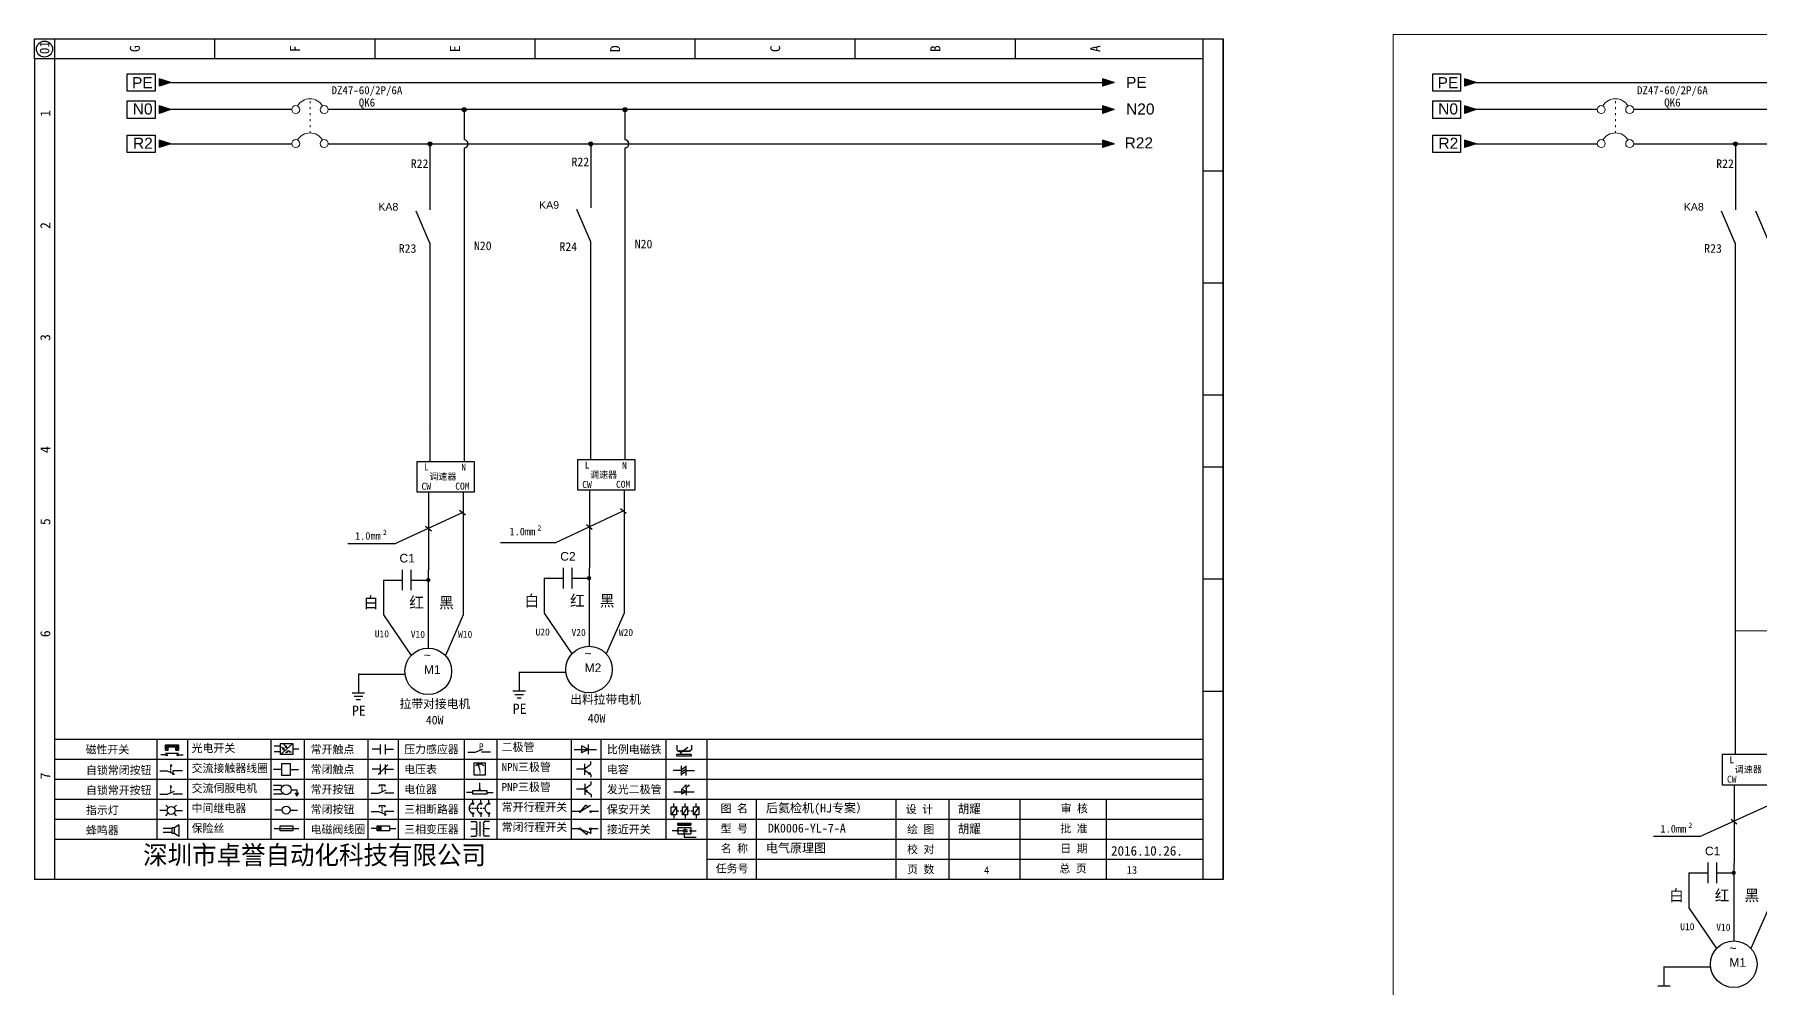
# Model space of a CAD drawing. Extents: x -5838 to -2107, y -921 to 708.
# Drawn here: x -3749.2 to -3318, y -287.8 to -49.5 of the extents above; entities that cross this region are included whole.
import ezdxf
from ezdxf.enums import TextEntityAlignment as Align

# ---------------------------------------------------------------- set-up
doc = ezdxf.new("R2010")
doc.units = 0
doc.header["$MEASUREMENT"] = 0
doc.linetypes.add('9', pattern=[7.5, 0.5, -1, 0.5, -1, 0.5, -1, 0.5, -1, 0.5, -1])
doc.layers.add('MISC', color=2, linetype='Continuous')
doc.layers.add('主图', color=7, linetype='Continuous')
doc.layers.add('元件', color=4, linetype='Continuous', lineweight=25)
doc.styles.add('样式 8', font='arial.ttf')
doc.styles.add('汉字', font='')
doc.styles.get('汉字').set_extended_font_data('新宋体')

# ---------------------------------------------------------------- blocks, each defined once
blk = doc.blocks.new('磁性开关')
at = {"linetype": 'ByBlock'}
h = blk.add_hatch(dxfattribs=at)
h.set_pattern_fill('ANSI31', color=256, scale=0.1, style=0)
h.set_pattern_definition([(45, (0, 0), (-0.224506403, 0.224506403), [])])
h.paths.add_polyline_path([(-1907.69, -775.29), (-1910.88, -775.29), (-1910.88, -776.69), (-1910.25, -776.69), (-1910.25, -775.79), (-1908.31, -775.79), (-1908.31, -776.69), (-1907.69, -776.69)])
for p, q in [((-1910.88, -776.69), (-1910.88, -775.29)), ((-1910.88, -775.29), (-1907.69, -775.29)), ((-1910.25, -776.69), (-1910.25, -775.79)), ((-1910.25, -775.79), (-1908.31, -775.79)), ((-1908.31, -776.69), (-1908.31, -775.79)), ((-1907.69, -775.29), (-1907.69, -776.69)), ((-1910.91, -777.81), (-1912.09, -777.81)), ((-1910.88, -776.69), (-1910.25, -776.69)), ((-1910.88, -777.39), (-1907.69, -777.39)), ((-1908.31, -776.69), (-1907.69, -776.69)), ((-1907.66, -777.81), (-1906.48, -777.81))]:
    blk.add_line(p, q, dxfattribs=at)
for centre in [(-1910.68, -777.81), (-1907.88, -777.81)]:
    blk.add_circle(centre, 0.225, dxfattribs=at)
blk = doc.blocks.new('*U96')
at = {"linetype": 'ByBlock'}
for p, q in [((-1909.23, -780.45), (-1909.23, -780.67)), ((-1909.23, -780.45), (-1908.92, -780.84)), ((-1911.92, -782.07), (-1910.06, -782.07)), ((-1910.06, -782.07), (-1908.18, -782.88)), ((-1909.23, -780.84), (-1909.23, -781.05)), ((-1909.23, -781.23), (-1909.23, -781.44)), ((-1909.23, -781.61), (-1909.23, -781.83)), ((-1909.23, -782), (-1909.23, -782.21)), ((-1909.23, -782.38), (-1909.23, -782.43)), ((-1908.52, -783.07), (-1908.52, -782.07)), ((-1906.25, -782.07), (-1908.52, -782.07))]:
    blk.add_line(p, q, dxfattribs=at)
blk = doc.blocks.new('*U97')
at = {"linetype": 'ByBlock'}
for p, q in [((-1911.92, -792.89), (-1910.06, -792.89)), ((-1910.06, -792.89), (-1908.18, -792.08)), ((-1908.88, -791.17), (-1909.23, -790.71)), ((-1909.23, -790.71), (-1909.23, -790.92)), ((-1909.23, -791.09), (-1909.23, -791.31)), ((-1909.23, -791.48), (-1909.23, -791.69)), ((-1909.23, -791.86), (-1909.23, -792.08)), ((-1909.23, -792.25), (-1909.23, -792.47)), ((-1906.25, -792.89), (-1908.52, -792.89))]:
    blk.add_line(p, q, dxfattribs=at)
blk = doc.blocks.new('蜂鸣器')
at = {"linetype": 'ByBlock'}
for p, q in [((-1908.8, -796.48), (-1911.01, -796.48)), ((-1908.8, -797.46), (-1911.01, -797.46)), ((-1908.25, -796.26), (-1908.8, -796.26)), ((-1908.8, -797.68), (-1908.8, -796.26)), ((-1908.25, -797.68), (-1908.8, -797.68)), ((-1907.17, -795.53), (-1908.25, -796.26)), ((-1908.25, -797.68), (-1908.25, -796.26)), ((-1907.17, -798.41), (-1908.25, -797.68)), ((-1907.17, -795.53), (-1907.17, -798.41))]:
    blk.add_line(p, q, dxfattribs=at)
blk = doc.blocks.new('指示灯')
at = {"linetype": 'ByBlock'}
for p, q in [((-1854.62, -775.59), (-1853.97, -776.23)), ((-1851.9, -775.59), (-1852.54, -776.23)), ((-1854.25, -776.92), (-1856.06, -776.92)), ((-1854.62, -778.25), (-1853.97, -777.61)), ((-1851.9, -778.25), (-1852.54, -777.61)), ((-1852.26, -776.92), (-1850.45, -776.92))]:
    blk.add_line(p, q, dxfattribs=at)
blk.add_circle((-1853.26, -776.92), 0.992, dxfattribs=at)
blk = doc.blocks.new('光电开关')
at = {"linetype": 'ByBlock'}
h = blk.add_hatch(dxfattribs=at)
h.set_pattern_fill('ANSI31', color=256, scale=0.01, style=0)
h.set_pattern_definition([(45, (0.172267, 0), (-0.0224506403, 0.0224506403), [])])
h.paths.add_polyline_path([(-1882.44, -776.34), (-1882.5, -775.91), (-1882.68, -776.07)])
h.paths.add_polyline_path([(-1882.44, -776.34), (-1882.68, -776.07), (-1882.86, -776.23)])
h.paths.add_polyline_path([(-1883.11, -776.45), (-1883.29, -776.61), (-1883.05, -776.88)])
h.paths.add_polyline_path([(-1883.29, -776.61), (-1883.47, -776.77), (-1883.05, -776.88)])
for p, q in [((-1884.01, -775.96), (-1885.56, -775.96)), ((-1880.91, -775.3), (-1884.01, -778.05)), ((-1883.75, -776.09), (-1883.05, -776.88)), ((-1883.14, -775.55), (-1882.44, -776.34)), ((-1882.5, -775.91), (-1882.86, -776.23)), ((-1882.44, -776.34), (-1882.86, -776.23)), ((-1882.44, -776.34), (-1882.5, -775.91)), ((-1884.01, -777.39), (-1885.56, -777.39)), ((-1883.11, -776.45), (-1883.47, -776.77)), ((-1883.05, -776.88), (-1883.47, -776.77)), ((-1883.05, -776.88), (-1883.11, -776.45)), ((-1882.78, -777.47), (-1882.23, -777.47)), ((-1882.23, -777.47), (-1882.23, -777.14)), ((-1882.23, -777.14), (-1881.78, -777.14)), ((-1881.78, -777.47), (-1881.78, -777.14)), ((-1881.23, -777.47), (-1881.78, -777.47)), ((-1879.37, -776.67), (-1880.91, -776.67))]:
    blk.add_line(p, q, dxfattribs=at)
blk.add_lwpolyline([(-1884.01, -775.3), (-1880.91, -775.3), (-1880.91, -778.05), (-1884.01, -778.05)], close=True, dxfattribs=at)
blk = doc.blocks.new('交流接触器线圈')
at = {"linetype": 'ByBlock'}
for p, q in [((-1880.82, -781.77), (-1882.87, -781.77)), ((-1878.72, -781.77), (-1876.67, -781.77))]:
    blk.add_line(p, q, dxfattribs=at)
blk.add_lwpolyline([(-1880.82, -780.28), (-1878.72, -780.28), (-1878.72, -783.26), (-1880.82, -783.26)], close=True, dxfattribs=at)
blk = doc.blocks.new('交流伺服电机')
at = {"linetype": 'ByBlock'}
for p, q in [((-1880.97, -785.75), (-1882.94, -785.75)), ((-1880.97, -786.85), (-1882.94, -786.85)), ((-1880.97, -787.94), (-1882.94, -787.94)), ((-1880.97, -785.75), (-1880.65, -786.03)), ((-1880.97, -787.94), (-1880.65, -787.67)), ((-1878.49, -786.85), (-1877.07, -786.85)), ((-1877.54, -787.72), (-1876.59, -787.72)), ((-1877.38, -788.01), (-1876.75, -788.01)), ((-1877.23, -788.29), (-1876.9, -788.29)), ((-1877.07, -786.85), (-1877.07, -787.72))]:
    blk.add_line(p, q, dxfattribs=at)
blk.add_circle((-1879.73, -786.85), 1.24, dxfattribs=at)
blk = doc.blocks.new('中间继电器')
at = {"linetype": 'ByBlock'}
for p, q in [((-1880.72, -791.92), (-1882.54, -791.92)), ((-1878.74, -791.92), (-1876.92, -791.92))]:
    blk.add_line(p, q, dxfattribs=at)
blk.add_circle((-1879.73, -791.92), 0.992, dxfattribs=at)
blk = doc.blocks.new('保险丝')
at = {"linetype": 'ByBlock'}
blk.add_line((-1882.72, -796.49), (-1876.55, -796.49), dxfattribs=at)
blk.add_lwpolyline([(-1881.2, -795.86), (-1878.06, -795.86), (-1878.06, -797.12), (-1881.2, -797.12)], close=True, dxfattribs=at)
blk = doc.blocks.new('常开按钮')
at = {"linetype": 'ByBlock'}
for p, q in [((-1911.92, -787.73), (-1910.06, -787.73)), ((-1910.06, -787.73), (-1908.18, -786.93)), ((-1909.9, -785.68), (-1908.56, -785.68)), ((-1909.9, -785.68), (-1909.9, -786.07)), ((-1909.23, -785.68), (-1909.23, -785.89)), ((-1909.23, -786.06), (-1909.23, -786.28)), ((-1909.23, -786.45), (-1909.23, -786.67)), ((-1909.23, -786.84), (-1909.23, -787.05)), ((-1909.23, -787.22), (-1909.23, -787.38)), ((-1908.56, -785.68), (-1908.56, -786.07)), ((-1906.25, -787.73), (-1908.52, -787.73))]:
    blk.add_line(p, q, dxfattribs=at)
blk = doc.blocks.new('常开触点')
at = {"linetype": 'ByBlock'}
for p, q in [((-1853.82, -782.99), (-1853.82, -780.56)), ((-1852.6, -782.99), (-1852.6, -780.56)), ((-1853.82, -781.77), (-1855.88, -781.77)), ((-1852.6, -781.77), (-1850.55, -781.77))]:
    blk.add_line(p, q, dxfattribs=at)
blk = doc.blocks.new('常闭触点')
at = {"linetype": 'ByBlock'}
for p, q in [((-1853.82, -786.77), (-1855.88, -786.77)), ((-1852.01, -785.66), (-1854.43, -788.1)), ((-1853.82, -787.99), (-1853.82, -785.56)), ((-1852.6, -787.99), (-1852.6, -785.56)), ((-1852.6, -786.77), (-1850.55, -786.77))]:
    blk.add_line(p, q, dxfattribs=at)
blk = doc.blocks.new('常闭按钮')
at = {"linetype": 'ByBlock'}
for p, q in [((-1856.13, -792.28), (-1854.28, -792.28)), ((-1854.28, -792.28), (-1852.4, -793.09)), ((-1854.11, -790.83), (-1852.77, -790.83)), ((-1854.11, -790.83), (-1854.11, -791.22)), ((-1853.44, -790.83), (-1853.44, -791.04)), ((-1853.44, -791.21), (-1853.44, -791.43)), ((-1853.44, -791.6), (-1853.44, -791.82)), ((-1853.44, -791.99), (-1853.44, -792.2)), ((-1853.44, -792.37), (-1853.44, -792.53)), ((-1852.77, -790.83), (-1852.77, -791.22)), ((-1850.47, -792.28), (-1852.73, -792.28)), ((-1852.73, -792.28), (-1852.73, -793.43))]:
    blk.add_line(p, q, dxfattribs=at)
blk = doc.blocks.new('电磁阀线圈')
at = {"linetype": 'ByBlock'}
for p, q in [((-1854.61, -796.54), (-1856.17, -796.54)), ((-1854.61, -795.92), (-1853.75, -797.16)), ((-1853.75, -795.92), (-1854.61, -797.16)), ((-1853.75, -795.92), (-1853.75, -797.16)), ((-1851.53, -796.54), (-1849.97, -796.54))]:
    blk.add_line(p, q, dxfattribs=at)
blk.add_lwpolyline([(-1854.61, -795.92), (-1851.53, -795.92), (-1851.53, -797.16), (-1854.61, -797.16)], close=True, dxfattribs=at)
blk = doc.blocks.new('电压表')
at = {"linetype": 'ByBlock'}
for p, q in [((-1814.84, -780.75), (-1814.91, -781.13)), ((-1814.6, -781.05), (-1814.91, -781.13)), ((-1814.84, -780.75), (-1814.46, -782.26)), ((-1814.84, -780.75), (-1814.6, -781.05))]:
    blk.add_line(p, q, dxfattribs=at)
blk.add_lwpolyline([(-1815.84, -780.34), (-1813.07, -780.34), (-1813.07, -783.49), (-1815.84, -783.49)], close=True, dxfattribs=at)
blk.add_arc((-1814.46, -782.26), 1.56, 46.8313, 133.1687, dxfattribs=at)
at = {"linetype": 'ByBlock', "insert": (-1814.7, -782.39), "char_height": 0.75, "width": 0.6768, "attachment_point": 1}
blk.add_mtext('V', dxfattribs=at)
blk = doc.blocks.new('电位器')
at = {"linetype": 'ByBlock'}
for p, q in [((-1816.21, -787.75), (-1817.79, -787.75)), ((-1814.45, -787.3), (-1814.62, -786.96)), ((-1814.62, -786.96), (-1814.27, -786.96)), ((-1814.45, -787.3), (-1814.45, -785.39)), ((-1814.45, -787.3), (-1814.27, -786.96)), ((-1812.68, -787.75), (-1811.1, -787.75))]:
    blk.add_line(p, q, dxfattribs=at)
blk.add_lwpolyline([(-1816.21, -787.3), (-1812.68, -787.3), (-1812.68, -788.2), (-1816.21, -788.2)], close=True, dxfattribs=at)
blk = doc.blocks.new('三相断路器')
at = {"linetype": 'ByBlock'}
for p, q in [((-1817.14, -791.74), (-1816.72, -791.74)), ((-1816.45, -791.74), (-1816.03, -791.74)), ((-1816.17, -790.33), (-1816.17, -789.7)), ((-1816.17, -793.19), (-1816.17, -793.83)), ((-1815.76, -791.74), (-1815.34, -791.74)), ((-1815.07, -791.74), (-1814.65, -791.74)), ((-1814.38, -791.74), (-1813.96, -791.74)), ((-1814.17, -790.33), (-1814.17, -789.7)), ((-1814.17, -793.19), (-1814.17, -793.83)), ((-1813.69, -791.74), (-1813.27, -791.74)), ((-1812.18, -790.33), (-1812.18, -789.7)), ((-1812.18, -793.19), (-1812.18, -793.83))]:
    blk.add_line(p, q, dxfattribs=at)
for centre in [(-1816.17, -790.55), (-1816.17, -792.98), (-1814.17, -790.55), (-1814.17, -792.98), (-1812.18, -790.55), (-1812.18, -792.98)]:
    blk.add_circle(centre, 0.219, dxfattribs=at)
for centre in [(-1815.81, -791.74), (-1813.82, -791.74), (-1811.83, -791.74)]:
    blk.add_arc(centre, 1.32, 115.5791, 244.4209, dxfattribs=at)
blk = doc.blocks.new('三相变压器')
at = {"linetype": 'ByBlock'}
for p, q in [((-1816.69, -795.03), (-1815.37, -795.03)), ((-1816.69, -796.87), (-1815.37, -796.87)), ((-1815.37, -795.03), (-1815.37, -795.24)), ((-1814.34, -798.7), (-1814.34, -795.04)), ((-1812, -795.03), (-1813.32, -795.03)), ((-1813.32, -795.03), (-1813.32, -795.24)), ((-1812, -796.87), (-1813.32, -796.87)), ((-1816.69, -798.71), (-1815.37, -798.71)), ((-1815.37, -798.71), (-1815.37, -798.5)), ((-1813.32, -798.71), (-1813.32, -798.5)), ((-1812, -798.71), (-1813.32, -798.71))]:
    blk.add_line(p, q, dxfattribs=at)
for centre, start, end in [((-1815.37, -795.51), 270, 90), ((-1815.37, -796.06), 270, 90), ((-1815.37, -796.6), 270, 90), ((-1815.37, -797.14), 270, 90), ((-1815.37, -797.68), 270, 90), ((-1813.32, -795.51), 90, 270), ((-1813.32, -796.06), 90, 270), ((-1813.32, -796.6), 90, 270), ((-1813.32, -797.14), 90, 270), ((-1813.32, -797.68), 90, 270), ((-1815.37, -798.23), 270, 90), ((-1813.32, -798.23), 90, 270)]:
    blk.add_arc(centre, 0.271, start, end, dxfattribs=at)
blk = doc.blocks.new('压力感应器')
at = {"linetype": 'ByBlock'}
for p, q in [((-1817.44, -777.73), (-1815.59, -777.73)), ((-1815.59, -777.73), (-1813.71, -776.93)), ((-1811.78, -777.73), (-1814.05, -777.73))]:
    blk.add_line(p, q, dxfattribs=at)
at = {"linetype": 'ByBlock', "insert": (-1814.65, -775.48), "char_height": 1.68, "width": 1.2242, "attachment_point": 1}
blk.add_mtext('{\\fNSimSun|b0|i0|c134|p49;P}', dxfattribs=at)
blk = doc.blocks.new('二极管')
at = {"linetype": 'ByBlock'}
for p, q in [((-1783.97, -776.77), (-1785.69, -775.9)), ((-1785.69, -775.9), (-1785.69, -777.65)), ((-1783.97, -777.99), (-1783.97, -775.56)), ((-1787.52, -776.77), (-1781.92, -776.77)), ((-1783.97, -776.77), (-1785.69, -777.65))]:
    blk.add_line(p, q, dxfattribs=at)
blk = doc.blocks.new('NPN三极管')
at = {"linetype": 'ByBlock'}
for p, q in [((-1784.15, -780.66), (-1784.15, -779.98)), ((-1785.73, -781.97), (-1787.81, -781.97)), ((-1785.73, -780.61), (-1785.73, -783.32)), ((-1785.73, -781.82), (-1784.15, -780.66)), ((-1785.73, -782.11), (-1784.15, -783.27)), ((-1784.41, -782.73), (-1784.74, -783.18)), ((-1784.15, -783.27), (-1784.74, -783.18)), ((-1784.15, -783.27), (-1784.41, -782.73)), ((-1784.15, -783.27), (-1784.15, -783.96))]:
    blk.add_line(p, q, dxfattribs=at)
blk = doc.blocks.new('PNP三极管')
at = {"linetype": 'ByBlock'}
for p, q in [((-1783.32, -785.43), (-1783.32, -784.75)), ((-1784.9, -786.74), (-1786.98, -786.74)), ((-1784.9, -785.38), (-1784.9, -788.09)), ((-1784.9, -786.59), (-1783.32, -785.43)), ((-1784.9, -786.88), (-1783.32, -788.04)), ((-1784.9, -786.88), (-1784.31, -786.97)), ((-1784.9, -786.88), (-1784.64, -787.42)), ((-1784.31, -786.97), (-1784.64, -787.42)), ((-1783.32, -788.04), (-1783.32, -788.73))]:
    blk.add_line(p, q, dxfattribs=at)
blk = doc.blocks.new('常开行程开关')
at = {"linetype": 'ByBlock'}
for p, q in [((-1786.29, -792.3), (-1788.01, -792.3)), ((-1785.89, -792.17), (-1784.52, -790.62)), ((-1785.89, -792.17), (-1783.43, -790.72)), ((-1784.52, -790.62), (-1784.19, -791.17)), ((-1781.48, -792.3), (-1783.21, -792.3))]:
    blk.add_line(p, q, dxfattribs=at)
for centre in [(-1786.07, -792.3), (-1783.42, -792.3)]:
    blk.add_circle(centre, 0.219, dxfattribs=at)
blk = doc.blocks.new('常闭行程开关')
at = {"linetype": 'ByBlock'}
for p, q in [((-1786.34, -796.62), (-1788.07, -796.62)), ((-1785.93, -796.72), (-1783.25, -797.7)), ((-1785.93, -796.72), (-1784.3, -798)), ((-1784.3, -798), (-1784.08, -797.4)), ((-1783.48, -796.84), (-1783.48, -797.85)), ((-1781.54, -796.62), (-1783.26, -796.62))]:
    blk.add_line(p, q, dxfattribs=at)
for centre in [(-1786.12, -796.62), (-1783.48, -796.62)]:
    blk.add_circle(centre, 0.219, dxfattribs=at)
blk = doc.blocks.new('电容')
at = {"linetype": 'ByBlock'}
for p, q in [((-1756.08, -782.99), (-1756.08, -780.56)), ((-1754.86, -782.99), (-1754.86, -780.56)), ((-1756.08, -781.77), (-1758.13, -781.77)), ((-1754.86, -780.79), (-1756.08, -781.55)), ((-1754.86, -781.44), (-1756.08, -782.2)), ((-1754.86, -781.99), (-1756.08, -782.75)), ((-1754.86, -781.77), (-1752.81, -781.77))]:
    blk.add_line(p, q, dxfattribs=at)
blk = doc.blocks.new('发光二极管')
at = {"linetype": 'ByBlock'}
for p, q in [((-1758.01, -786.77), (-1752.89, -786.77)), ((-1754.84, -786.77), (-1756.04, -786.16)), ((-1756.04, -786.16), (-1756.04, -787.39)), ((-1754.84, -786.77), (-1756.04, -787.39)), ((-1755.78, -785.92), (-1754.89, -785.14)), ((-1754.89, -785.14), (-1755.2, -785.22)), ((-1755.2, -785.22), (-1755.01, -785.43)), ((-1755.08, -785.92), (-1754.18, -785.14)), ((-1754.89, -785.14), (-1755.01, -785.43)), ((-1754.84, -787.63), (-1754.84, -785.92)), ((-1754.18, -785.14), (-1754.49, -785.22)), ((-1754.49, -785.22), (-1754.31, -785.43)), ((-1754.18, -785.14), (-1754.31, -785.43))]:
    blk.add_line(p, q, dxfattribs=at)
blk = doc.blocks.new('比例电磁阀')
at = {"linetype": 'ByBlock'}
for p, q in [((-1757.26, -775.38), (-1757.26, -776.71)), ((-1754.5, -775.98), (-1756.35, -777.44)), ((-1753.58, -775.38), (-1753.58, -776.71)), ((-1757.26, -776.71), (-1757.05, -776.71)), ((-1753.6, -777.73), (-1757.25, -777.73)), ((-1757.25, -778.13), (-1757.25, -777.73)), ((-1753.6, -778.13), (-1757.25, -778.13)), ((-1756.35, -777.44), (-1756.25, -777.25)), ((-1756.35, -777.44), (-1756.15, -777.38)), ((-1756.15, -777.38), (-1756.25, -777.25)), ((-1753.58, -776.71), (-1753.8, -776.71)), ((-1753.6, -777.73), (-1753.6, -778.13))]:
    blk.add_line(p, q, dxfattribs=at)
for centre in [(-1756.78, -776.71), (-1756.24, -776.71), (-1755.7, -776.71), (-1755.15, -776.71), (-1754.61, -776.71), (-1754.07, -776.71)]:
    blk.add_arc(centre, 0.271, 180, 0, dxfattribs=at)
blk = doc.blocks.new('保安开关')
at = {"linetype": 'ByBlock'}
for p, q in [((-1757.33, -790.79), (-1758.6, -792.81)), ((-1757.96, -790.79), (-1757.96, -789.97)), ((-1757.96, -792.81), (-1757.96, -793.62)), ((-1757.33, -791.8), (-1756.72, -791.8)), ((-1756.35, -791.8), (-1755.89, -791.8)), ((-1754.54, -790.79), (-1755.81, -792.81)), ((-1755.17, -790.79), (-1755.17, -789.97)), ((-1755.17, -792.81), (-1755.17, -793.62)), ((-1754.52, -791.8), (-1754.06, -791.8)), ((-1753.69, -791.8), (-1753.08, -791.8)), ((-1751.75, -790.79), (-1753.02, -792.81)), ((-1752.39, -790.79), (-1752.39, -789.97)), ((-1752.39, -792.81), (-1752.39, -793.62))]:
    blk.add_line(p, q, dxfattribs=at)
for points in [[(-1758.6, -790.79), (-1757.33, -790.79), (-1757.33, -792.81), (-1758.6, -792.81)], [(-1755.81, -790.79), (-1754.54, -790.79), (-1754.54, -792.81), (-1755.81, -792.81)], [(-1753.02, -790.79), (-1751.75, -790.79), (-1751.75, -792.81), (-1753.02, -792.81)]]:
    blk.add_lwpolyline(points, close=True, dxfattribs=at)
blk = doc.blocks.new('接近开关')
at = {"linetype": 'ByBlock'}
h = blk.add_hatch(dxfattribs=at)
h.set_pattern_fill('ANSI31', color=256, scale=0.01, style=0)
h.set_pattern_definition([(45, (-89.131516, -30.795668), (-0.0224506403, 0.0224506403), [])])
h.paths.add_polyline_path([(-1513.76, -1123.35), (-1513.76, -1122.85), (-1516.96, -1122.85), (-1516.96, -1123.35)])
for p, q in [((-1517.18, -1124.71), (-1518.36, -1124.71)), ((-1516.96, -1123.35), (-1516.96, -1122.85)), ((-1516.96, -1122.85), (-1513.76, -1122.85)), ((-1516.96, -1123.35), (-1513.76, -1123.35)), ((-1516.96, -1123.95), (-1513.76, -1123.95)), ((-1516.96, -1123.95), (-1516.96, -1125.47)), ((-1516.96, -1125.47), (-1513.76, -1125.47)), ((-1515.91, -1124.71), (-1516.45, -1124.71)), ((-1515.11, -1124.31), (-1515.91, -1124.71)), ((-1515.11, -1125.11), (-1515.91, -1124.71)), ((-1515.33, -1124.53), (-1515.17, -1124.53)), ((-1515.33, -1124.88), (-1515.17, -1124.88)), ((-1515.25, -1124.45), (-1515.25, -1124.61)), ((-1515.11, -1124.31), (-1515.11, -1125.11)), ((-1515.11, -1124.48), (-1514.58, -1124.48)), ((-1515.11, -1124.94), (-1514.58, -1124.94)), ((-1513.76, -1122.85), (-1513.76, -1123.35)), ((-1513.76, -1123.95), (-1513.76, -1125.47)), ((-1513.54, -1124.71), (-1512.36, -1124.71)), ((-1515.36, -1125.69), (-1515.36, -1126.36)), ((-1515.36, -1126.36), (-1512.36, -1126.36))]:
    blk.add_line(p, q, dxfattribs=at)
for centre in [(-1516.96, -1124.71), (-1515.36, -1125.47), (-1513.76, -1124.71)]:
    blk.add_circle(centre, 0.225, dxfattribs=at)

msp = doc.modelspace()

# ---------------------------------------------------------------- hatches: boundary and pattern name
for points in [[(-3715.18, -68.28), (-3718.1, -67.34), (-3718.1, -69.21)], [(-3479.47, -68.28), (-3482.39, -67.34), (-3482.39, -69.21)], [(-3388.99, -68.28), (-3391.91, -67.34), (-3391.91, -69.21)], [(-3715.18, -76.85), (-3718.1, -75.91), (-3718.1, -77.78)], [(-3479.47, -76.84), (-3482.39, -75.91), (-3482.39, -77.78)], [(-3388.99, -76.85), (-3391.91, -75.91), (-3391.91, -77.78)]]:
    msp.add_hatch(color=256).paths.add_polyline_path(points)
at = {"lineweight": -2}
h = msp.add_hatch(color=0, dxfattribs=at)
edge = h.paths.add_edge_path()
edge.add_arc((-3641.87, -68.28), 0.5, 0, 360)
h = msp.add_hatch(color=0, dxfattribs=at)
edge = h.paths.add_edge_path()
edge.add_arc((-3601.7, -68.28), 0.5, 0, 360)
h = msp.add_hatch(color=0, dxfattribs=at)
edge = h.paths.add_edge_path()
edge.add_arc((-3650.4, -76.84), 0.5, 0, 360)
h = msp.add_hatch(color=0, dxfattribs=at)
edge = h.paths.add_edge_path()
edge.add_arc((-3610.24, -76.84), 0.5, 0, 360)
h = msp.add_hatch(color=0, dxfattribs=at)
edge = h.paths.add_edge_path()
edge.add_arc((-3324.21, -76.84), 0.5, 0, 360)
at = {"layer": 'MISC'}
for points in [[(-3715.18, -61.52), (-3718.1, -60.58), (-3718.1, -62.45)], [(-3479.47, -61.51), (-3482.39, -60.58), (-3482.39, -62.45)], [(-3388.99, -61.52), (-3391.91, -60.58), (-3391.91, -62.45)]]:
    msp.add_hatch(color=256, dxfattribs=at).paths.add_polyline_path(points)

# ---------------------------------------------------------------- linework, layer by layer
at = {"color": 3, "linetype": 'ByBlock'}
for p, q in [((-3749.22, -50.62), (-3452.22, -50.62)), ((-3749.22, -55.62), (-3749.22, -50.62)), ((-3744.22, -50.62), (-3744.22, -260.62)), ((-3452.22, -50.62), (-3452.22, -260.62)), ((-3452.22, -260.62), (-3452.22, -50.62)), ((-3749.22, -55.62), (-3749.22, -240.62)), ((-3749.22, -240.62), (-3749.22, -260.62)), ((-3452.22, -260.62), (-3749.22, -260.62))]:
    msp.add_line(p, q, dxfattribs=at)
for p, q in [((-3715.18, -68.28), (-3718.1, -67.34)), ((-3718.1, -67.34), (-3718.1, -69.21)), ((-3715.18, -68.28), (-3718.1, -69.21)), ((-3479.47, -68.28), (-3482.39, -67.34)), ((-3482.39, -67.34), (-3482.39, -69.21)), ((-3479.47, -68.28), (-3482.39, -69.21)), ((-3388.99, -68.28), (-3391.91, -67.34)), ((-3391.91, -67.34), (-3391.91, -69.21)), ((-3388.99, -68.28), (-3391.91, -69.21)), ((-3715.18, -76.85), (-3718.1, -75.91)), ((-3718.1, -75.91), (-3718.1, -77.78)), ((-3715.18, -76.85), (-3718.1, -77.78)), ((-3715.18, -76.84), (-3684.94, -76.84)), ((-3675.84, -76.84), (-3479.47, -76.84)), ((-3479.47, -76.84), (-3482.39, -75.91)), ((-3482.39, -75.91), (-3482.39, -77.78)), ((-3479.47, -76.84), (-3482.39, -77.78)), ((-3388.99, -76.85), (-3391.91, -75.91)), ((-3391.91, -75.91), (-3391.91, -77.78)), ((-3388.99, -76.85), (-3391.91, -77.78)), ((-3388.99, -76.84), (-3358.75, -76.84)), ((-3349.65, -76.84), (-3153.28, -76.84))]:
    msp.add_line(p, q)
at = {"color": 0}
for p, q in [((-3684.94, -68.28), (-3715.18, -68.28)), ((-3479.47, -68.28), (-3675.84, -68.28)), ((-3358.75, -68.28), (-3388.99, -68.28)), ((-3153.28, -68.28), (-3349.65, -68.28))]:
    msp.add_line(p, q, dxfattribs=at)
at = {"linetype": '9', "lineweight": 0}
for p, q in [((-3680.35, -74.18), (-3680.35, -65.66)), ((-3354.16, -74.18), (-3354.16, -65.66))]:
    msp.add_line(p, q, dxfattribs=at)
at = {"linetype": 'ByBlock', "lineweight": -2}
for p, q in [((-3641.87, -68.28), (-3641.87, -75.84)), ((-3601.7, -68.28), (-3601.7, -75.84)), ((-3641.87, -77.84), (-3641.87, -156.24)), ((-3601.7, -77.84), (-3601.7, -155.79)), ((-3642.08, -163.76), (-3642.08, -194.51)), ((-3601.91, -163.31), (-3601.91, -194.06))]:
    msp.add_line(p, q, dxfattribs=at)
at = {"color": 0, "lineweight": -2}
for p, q in [((-3650.41, -77.34), (-3650.41, -93.3)), ((-3610.24, -77.34), (-3610.25, -92.85)), ((-3324.22, -77.34), (-3324.22, -93.3)), ((-3650.47, -101.6), (-3650.47, -156.03)), ((-3610.31, -101.15), (-3610.31, -155.58)), ((-3324.28, -101.6), (-3324.28, -229.2)), ((-3650.76, -163.76), (-3650.84, -202.79)), ((-3610.59, -163.31), (-3610.67, -202.34)), ((-3668.29, -209.18), (-3668.29, -214.06)), ((-3668.27, -209.29), (-3656.57, -209.29)), ((-3628.12, -208.72), (-3628.12, -213.61)), ((-3628.11, -208.84), (-3616.4, -208.84)), ((-3718.64, -225.62), (-3718.64, -250.62)), ((-3710.97, -225.62), (-3710.97, -250.62)), ((-3690.18, -225.62), (-3690.18, -250.62)), ((-3681.82, -225.62), (-3681.82, -250.62)), ((-3665.97, -225.62), (-3665.97, -250.62)), ((-3658.32, -225.62), (-3658.32, -250.62)), ((-3641.83, -225.62), (-3641.83, -250.62)), ((-3633.73, -225.62), (-3633.73, -250.62)), ((-3615.11, -225.62), (-3615.11, -250.62)), ((-3607.75, -225.62), (-3607.75, -250.62)), ((-3591.44, -225.62), (-3591.44, -250.62)), ((-3581.2, -225.62), (-3581.2, -260.54)), ((-3324.57, -236.93), (-3324.65, -275.96)), ((-3568.88, -240.62), (-3568.88, -260.54)), ((-3534.01, -240.62), (-3534.01, -260.62)), ((-3520.74, -240.62), (-3520.74, -260.62)), ((-3503.05, -240.62), (-3503.05, -260.62)), ((-3481.44, -240.62), (-3481.44, -260.62)), ((-3342.1, -282.35), (-3342.1, -287.23)), ((-3342.08, -282.46), (-3330.38, -282.46))]:
    msp.add_line(p, q, dxfattribs=at)
at = {"lineweight": 0}
for p, q in [((-3650.8, -148.56), (-3650.78, -148.56)), ((-3324.35, -198.48), (-3230.18, -198.48)), ((-3324.61, -221.73), (-3324.59, -221.73))]:
    msp.add_line(p, q, dxfattribs=at)
at = {"linetype": 'ByBlock'}
for p, q in [((-3457.22, -225.62), (-3744.22, -225.62)), ((-3457.22, -230.62), (-3744.22, -230.62)), ((-3457.22, -235.62), (-3744.22, -235.62)), ((-3457.22, -240.62), (-3744.22, -240.62)), ((-3457.22, -245.62), (-3744.22, -245.62)), ((-3457.22, -250.62), (-3744.22, -250.62)), ((-3457.22, -255.62), (-3581.2, -255.62))]:
    msp.add_line(p, q, dxfattribs=at)
at = {"color": 3, "linetype": 'ByBlock'}
for points in [[(-3704.22, -50.62), (-3704.22, -55.62)], [(-3664.22, -50.62), (-3664.22, -55.62)], [(-3624.22, -50.62), (-3624.22, -55.62)], [(-3584.22, -50.62), (-3584.22, -55.62)], [(-3544.22, -50.62), (-3544.22, -55.62)], [(-3504.22, -50.62), (-3504.22, -55.62)], [(-3457.22, -260.62), (-3457.22, -50.62)], [(-3457.22, -55.62), (-3749.22, -55.62)], [(-3452.22, -83.62), (-3457.22, -83.62)], [(-3452.22, -111.62), (-3457.22, -111.62)], [(-3452.22, -139.62), (-3457.22, -139.62)], [(-3452.22, -157.62), (-3457.22, -157.62)], [(-3452.22, -185.62), (-3457.22, -185.62)], [(-3452.22, -213.62), (-3457.22, -213.62)]]:
    msp.add_lwpolyline(points, dxfattribs=at)
at = {"color": 3, "lineweight": 0}
msp.add_lwpolyline([(-3066.9, -341.02), (-3409.72, -341.02), (-3409.72, -49.52), (-3066.9, -49.52)], close=True, dxfattribs=at)
at = {"color": 1, "lineweight": -3}
for points in [[(-3726.04, -59.33), (-3719.1, -59.33), (-3719.1, -63.69), (-3726.04, -63.69)], [(-3399.85, -59.33), (-3392.91, -59.33), (-3392.91, -63.69), (-3399.85, -63.69)], [(-3726.04, -66.1), (-3719.1, -66.1), (-3719.1, -70.46), (-3726.04, -70.46)], [(-3399.85, -66.1), (-3392.91, -66.1), (-3392.91, -70.46), (-3399.85, -70.46)], [(-3726.04, -74.67), (-3719.1, -74.67), (-3719.1, -79.02), (-3726.04, -79.02)], [(-3399.85, -74.67), (-3392.91, -74.67), (-3392.91, -79.02), (-3399.85, -79.02)]]:
    msp.add_lwpolyline(points, close=True, dxfattribs=at)
at = {"color": 0, "lineweight": -2}
for points in [[(-3653.72, -156.24), (-3653.72, -163.76), (-3639.31, -163.76), (-3639.31, -156.24)], [(-3613.55, -155.79), (-3613.55, -163.31), (-3599.14, -163.31), (-3599.14, -155.79)], [(-3327.53, -229.41), (-3327.53, -236.93), (-3313.12, -236.93), (-3313.12, -229.41)]]:
    msp.add_lwpolyline(points, close=True, dxfattribs=at)
at = {"const_width": 0.526}
for points in [[(-3650.58, -185.79, -1), (-3651.1, -185.79, -1)], [(-3610.41, -185.34, -1), (-3610.94, -185.34, -1)], [(-3324.39, -258.96, -1), (-3324.91, -258.96, -1)]]:
    msp.add_lwpolyline(points, format="xyb", close=True, dxfattribs=at)
at = {"color": 3, "linetype": 'ByBlock'}
msp.add_circle((-3746.73, -53.15), 2, dxfattribs=at)
at = {"lineweight": 0}
for centre in [(-3683.94, -68.28), (-3676.84, -68.28), (-3357.75, -68.28), (-3350.65, -68.28), (-3683.94, -76.78), (-3676.84, -76.78), (-3357.75, -76.78), (-3350.65, -76.78)]:
    msp.add_circle(centre, 1, dxfattribs=at)
at = {"color": 0, "lineweight": -2}
for centre in [(-3641.87, -68.28), (-3601.7, -68.28), (-3650.4, -76.84), (-3610.24, -76.84), (-3324.21, -76.84)]:
    msp.add_circle(centre, 0.5, dxfattribs=at)
for centre in [(-3610.67, -208.16), (-3650.84, -208.61), (-3324.65, -281.78)]:
    msp.add_circle(centre, 5.82)
at = {"lineweight": 0}
for centre in [(-3680.39, -69.27), (-3354.2, -69.27), (-3680.39, -77.78), (-3354.2, -77.78)]:
    msp.add_arc(centre, 3.69, 31.182, 148.818, dxfattribs=at)
at = {"color": 0, "lineweight": -2}
for centre in [(-3641.87, -76.84), (-3601.7, -76.84)]:
    msp.add_arc(centre, 1, 270, 90, dxfattribs=at)
at = {"layer": 'MISC'}
for p, q in [((-3715.18, -61.52), (-3718.1, -60.58)), ((-3718.1, -60.58), (-3718.1, -62.45)), ((-3715.18, -61.52), (-3718.1, -62.45)), ((-3715.18, -61.51), (-3479.47, -61.51)), ((-3479.47, -61.51), (-3482.39, -60.58)), ((-3482.39, -60.58), (-3482.39, -62.45)), ((-3479.47, -61.51), (-3482.39, -62.45)), ((-3388.99, -61.52), (-3391.91, -60.58)), ((-3391.91, -60.58), (-3391.91, -62.45)), ((-3388.99, -61.52), (-3391.91, -62.45)), ((-3388.99, -61.51), (-3153.28, -61.51))]:
    msp.add_line(p, q, dxfattribs=at)
at = {"layer": '主图'}
for p, q in [((-3650.47, -101.63), (-3653.88, -93.66)), ((-3610.3, -101.18), (-3613.71, -93.21)), ((-3324.28, -101.63), (-3327.69, -93.66)), ((-3315.68, -101.63), (-3319.09, -93.66)), ((-3657.24, -188.37), (-3657.24, -183.23)), ((-3655.07, -188.37), (-3655.07, -183.23)), ((-3621.85, -185.35), (-3617.07, -185.35)), ((-3621.85, -185.35), (-3621.85, -194.06)), ((-3617.07, -187.92), (-3617.07, -182.78)), ((-3614.9, -187.92), (-3614.9, -182.78)), ((-3614.9, -185.35), (-3610.67, -185.35)), ((-3662.02, -185.8), (-3657.24, -185.8)), ((-3662.02, -185.8), (-3662.02, -194.51)), ((-3655.07, -185.8), (-3650.84, -185.8)), ((-3621.85, -194.06), (-3614.98, -204.23)), ((-3601.91, -194.06), (-3606.37, -204.23)), ((-3662.02, -194.51), (-3655.14, -204.68)), ((-3642.08, -194.51), (-3646.54, -204.68)), ((-3331.05, -261.54), (-3331.05, -256.41)), ((-3328.88, -261.54), (-3328.88, -256.41)), ((-3335.83, -258.98), (-3331.05, -258.98)), ((-3335.83, -258.98), (-3335.83, -267.68)), ((-3328.88, -258.98), (-3324.65, -258.98)), ((-3335.83, -267.68), (-3328.95, -277.85)), ((-3315.89, -267.68), (-3320.35, -277.85))]:
    msp.add_line(p, q, dxfattribs=at)
at = {"layer": '主图', "linetype": 'ByBlock'}
for p, q in [((-3602.84, -167.91), (-3601.36, -169.1)), ((-3659.27, -176.74), (-3642.27, -168.96)), ((-3651.51, -172.36), (-3650.03, -173.55)), ((-3643, -168.36), (-3641.53, -169.55)), ((-3619.11, -176.5), (-3602.1, -168.51)), ((-3611.34, -171.91), (-3609.86, -173.1)), ((-3659.27, -176.74), (-3670.92, -176.74)), ((-3619.11, -176.5), (-3632.79, -176.5)), ((-3333.08, -249.91), (-3316.08, -242.13)), ((-3325.32, -245.53), (-3323.84, -246.72)), ((-3333.08, -249.91), (-3344.73, -249.91))]:
    msp.add_line(p, q, dxfattribs=at)
at = {"layer": '元件', "color": 7}
for p, q in [((-3666.74, -214.06), (-3669.84, -214.06)), ((-3667.2, -214.92), (-3669.37, -214.92)), ((-3626.57, -213.61), (-3629.67, -213.61)), ((-3627.04, -214.46), (-3629.21, -214.46)), ((-3627.6, -215.32), (-3628.65, -215.32)), ((-3667.76, -215.77), (-3668.82, -215.77)), ((-3340.55, -287.23), (-3343.65, -287.23))]:
    msp.add_line(p, q, dxfattribs=at)

# ---------------------------------------------------------------- block references
at = {"linetype": 'ByBlock'}
for name, p in [('磁性开关', (-1805.58, 548.34)), ('光电开关', (-1803.77, 548.65)), ('常开触点', (-1808.96, 553.68)), ('压力感应器', (-1823.52, 548.9)), ('二极管', (-1826.85, 548.65)), ('比例电磁阀', (-1831.51, 548.36)), ('*U96', (-1806.03, 548.56)), ('交流接触器线圈', (-1806.61, 548.65)), ('常闭触点', (-1808.96, 553.68)), ('电压表', (-1823.52, 548.9)), ('NPN三极管', (-1826.03, 548.88)), ('电容', (-1831.51, 548.36)), ('*U97', (-1806.03, 553.56)), ('交流伺服电机', (-1806.61, 548.65)), ('常开按钮', (-1753.17, 548.68)), ('电位器', (-1823.52, 548.9)), ('PNP三极管', (-1826.85, 548.65)), ('发光二极管', (-1831.51, 548.07)), ('三相断路器', (-1823.52, 548.9)), ('指示灯', (-1861.82, 533.56)), ('中间继电器', (-1806.61, 548.65)), ('常闭按钮', (-1808.96, 548.68)), ('常开行程开关', (-1826.85, 548.65)), ('保安开关', (-1831.51, 548.36)), ('蜂鸣器', (-1806.03, 548.56)), ('保险丝', (-1806.61, 548.65)), ('电磁阀线圈', (-1808.96, 548.68)), ('三相变压器', (-1823.52, 548.9)), ('常闭行程开关', (-1826.85, 548.65)), ('接近开关', (-2071.51, 876.28))]:
    msp.add_blockref(name, p, dxfattribs=at)

# ---------------------------------------------------------------- texts
at = {"style": '汉字'}
for s, p in [('DZ47-60/2P/6A', (-3666.16, -63.43)), ('DZ47-60/2P/6A', (-3339.97, -63.43)), ('QK6', (-3666.16, -66.5)), ('QK6', (-3339.97, -66.5))]:
    msp.add_text(s, height=2, dxfattribs=at).set_placement(p, align=Align.MIDDLE_CENTER)
at = {"color": 0}
for p in [(-3669.14, -175.73), (-3630.54, -174.63), (-3342.95, -248.9)]:
    msp.add_text('1.0mm', height=1.89, dxfattribs=at).set_placement(p)
at = {"color": 3, "linetype": 'ByBlock', "attachment_point": 1, "rotation": 90}
for s, insert, char_height, width in [('{\\fKaiTi_GB2312|b0|i0|c134|p0;01}', (-3747.93, -54.42), 2.4, 60.2542), ('{\\fKaiTi_GB2312|b0|i0|c134|p0;G}', (-3725.39, -53.91), 2.5, 5), ('{\\fKaiTi_GB2312|b0|i0|c134|p0;F}', (-3685.39, -53.91), 2.5, 5), ('{\\fKaiTi_GB2312|b0|i0|c134|p0;E}', (-3645.39, -53.91), 2.5, 5), ('{\\fKaiTi_GB2312|b0|i0|c134|p0;D}', (-3605.39, -53.91), 2.5, 5), ('{\\fKaiTi_GB2312|b0|i0|c134|p0;C}', (-3565.39, -53.91), 2.5, 5), ('{\\fKaiTi_GB2312|b0|i0|c134|p0;B}', (-3525.39, -53.91), 2.5, 5), ('{\\fKaiTi_GB2312|b0|i0|c134|p0;A}', (-3485.39, -53.91), 2.5, 5), ('{\\fKaiTi_GB2312|b0|i0|c134|p49;1}', (-3747.79, -70.08), 2.5, 11.7517), ('{\\fKaiTi_GB2312|b0|i0|c134|p49;2}', (-3747.79, -98.08), 2.5, 11.7517), ('{\\fKaiTi_GB2312|b0|i0|c134|p49;3}', (-3747.79, -126.08), 2.5, 11.7517), ('{\\fKaiTi_GB2312|b0|i0|c134|p49;4}', (-3747.79, -154.08), 2.5, 11.7517), ('{\\fKaiTi_GB2312|b0|i0|c134|p49;5}', (-3747.79, -172.08), 2.5, 11.7517), ('{\\fKaiTi_GB2312|b0|i0|c134|p49;6}', (-3747.79, -200.08), 2.5, 11.7517), ('{\\fKaiTi_GB2312|b0|i0|c134|p49;7}', (-3747.79, -235.58), 2.5, 11.7517)]:
    msp.add_mtext(s, dxfattribs=dict(at, insert=insert, char_height=char_height, width=width))
at = {"attachment_point": 1}
for s, insert, char_height, width, style in [('N0', (-3724.68, -66.72), 2.772, 4.9667, '样式 8'), ('N20', (-3476.48, -66.74), 2.772, 4.9667, '样式 8'), ('N0', (-3398.49, -66.72), 2.772, 4.9667, '样式 8'), ('R2', (-3724.62, -75.29), 2.772, 4.9667, '样式 8'), ('R22', (-3476.85, -75.22), 2.772, 15.2743, '样式 8'), ('R2', (-3398.43, -75.29), 2.772, 4.9667, '样式 8'), ('后氦检机(HJ专案）', (-3566.45, -241.68), 2.2, 75.3177, '汉字'), ('{\\fKaiTi_GB2312|b0|i0|c134|p49;DK0006-YL-7-A}', (-3565.97, -246.68), 2.2, 75.3177, '汉字')]:
    msp.add_mtext(s, dxfattribs=dict(at, insert=insert, char_height=char_height, width=width, style=style))
at = {"color": 0, "lineweight": -2, "attachment_point": 1}
for s, insert, char_height, width in [('R22', (-3655.21, -80.7), 2.16, 6.579), ('R22', (-3615.04, -80.25), 2.16, 6.579), ('R22', (-3329.02, -80.7), 2.16, 6.579), ('R23', (-3658.21, -101.88), 2.16, 6.579), ('N20', (-3639.42, -101.22), 2.16, 6.579), ('R24', (-3618.05, -101.43), 2.16, 6.579), ('N20', (-3599.25, -100.77), 2.16, 6.579), ('R23', (-3332.02, -101.88), 2.16, 6.579), ('{调速器}', (-3650.59, -159.13), 1.62, 7.0638), ('{调速器}', (-3610.43, -158.68), 1.62, 7.0638), ('{\\fSimSun|b0|i0|c134|p2;拉带对接电机}', (-3658.02, -215.66), 2.16, 24.2495), ('{\\fSimSun|b0|i0|c134|p2;出料拉带电机}', (-3615.39, -214.55), 2.16, 28.0684), ('{PE}', (-3669.89, -217.15), 2.541, 5.6972), ('40W', (-3651.44, -219.73), 2.16, 4.7358), ('{PE}', (-3629.73, -216.7), 2.541, 5.6972), ('40W', (-3610.99, -219.24), 2.16, 4.7358), ('{调速器}', (-3324.4, -232.3), 1.62, 7.0638), ('深圳市卓誉自动化科技有限公司', (-3722.09, -252.15), 4.7064, 96.1138)]:
    msp.add_mtext(s, dxfattribs=dict(at, insert=insert, char_height=char_height, width=width))
at = {"attachment_point": 1}
for s, insert, char_height, width in [('{\\fArial|b0|i0|c0|p32;K\\fArial|b0|i0|c238|p32;A\\fArial|b0|i0|c0|p32;8}', (-3663.31, -91.61), 1.89, 3.4028), ('{\\fArial|b0|i0|c0|p32;K\\fArial|b0|i0|c238|p32;A\\fArial|b0|i0|c0|p32;9}', (-3623.14, -91.16), 1.89, 3.4028), ('{\\fArial|b0|i0|c0|p32;K\\fArial|b0|i0|c238|p32;A\\fArial|b0|i0|c0|p32;8}', (-3337.12, -91.61), 1.89, 3.4028), ('{\\fArial|b0|i0|c0|p32;C1}', (-3658.03, -179.26), 2.1599, 3.4028), ('{\\fArial|b0|i0|c0|p32;C\\fArial|b0|i0|c238|p32;2}', (-3617.87, -178.81), 2.1599, 3.4028), ('白', (-3666.97, -190.03), 2.81, 3.4028), ('红', (-3655.59, -190.03), 2.81, 3.4028), ('白', (-3626.8, -189.58), 2.81, 3.4028), ('红', (-3615.43, -189.58), 2.81, 3.4028), ('黑', (-3607.96, -189.58), 2.81, 3.4028), ('黑', (-3648.12, -190.03), 2.81, 3.4028), ('{\\fArial|b0|i0|c0|p32;~\\PM1}', (-3651.94, -203.5), 2.1599, 7.7427), ('{\\fArial|b0|i0|c0|p32;~\\PM2}', (-3611.78, -203.05), 2.1599, 7.7427), ('胡耀', (-3518.52, -241.87), 2.2, 75.3177), ('胡耀', (-3518.52, -246.87), 2.2, 75.3177), ('{\\fKaiTi_GB2312|b0|i0|c134|p49;电气原理图}', (-3566.46, -251.67), 2.2, 75.3177), ('{\\fKaiTi_GB2312|b0|i0|c134|p49;2016.10.26.}', (-3480.25, -252.26), 2.4, 60.2542), ('{\\fArial|b0|i0|c0|p32;C1}', (-3331.84, -252.43), 2.1599, 3.4028), ('{\\fKaiTi_GB2312|b0|i0|c134|p49;4}', (-3511.96, -257.32), 1.92, 75.3177), ('{\\fKaiTi_GB2312|b0|i0|c134|p49;13}', (-3476.33, -257.27), 1.92, 75.3177), ('白', (-3340.78, -263.2), 2.81, 3.4028), ('红', (-3329.4, -263.2), 2.81, 3.4028), ('黑', (-3321.93, -263.2), 2.81, 3.4028), ('{\\fArial|b0|i0|c0|p32;~\\PM1}', (-3325.75, -276.67), 2.1599, 7.7427)]:
    msp.add_mtext(s, dxfattribs=dict(at, insert=insert, char_height=char_height, width=width))
at = {"color": 0, "char_height": 1.35, "width": 2.399, "attachment_point": 1}
for insert in [(-3623.59, -172.11), (-3662.19, -173.21), (-3336, -246.38)]:
    msp.add_mtext('2', dxfattribs=dict(at, insert=insert))
at = {"char_height": 2, "attachment_point": 1, "style": '汉字'}
for s, insert in [('{\\fKaiTi_GB2312|b0|i0|c134|p49;磁性开关}', (-3736.45, -227.15)), ('{\\fKaiTi_GB2312|b0|i0|c134|p49;光电开关}', (-3709.97, -226.81)), ('{\\fKaiTi_GB2312|b0|i0|c134|p49;常开触点}', (-3680.22, -227.1)), ('{\\fKaiTi_GB2312|b0|i0|c134|p49;压力感应器}', (-3656.86, -227.09)), ('{\\fKaiTi_GB2312|b0|i0|c134|p49;二极管}', (-3632.49, -226.53)), ('{\\fKaiTi_GB2312|b0|i0|c134|p49;比例电磁铁}', (-3606.2, -227.1)), ('{\\fKaiTi_GB2312|b0|i0|c134|p49;自锁常闭按钮}', (-3736.37, -232.31)), ('{\\fKaiTi_GB2312|b0|i0|c134|p49;交流接触器线圈}', (-3709.97, -231.81)), ('{\\fKaiTi_GB2312|b0|i0|c134|p49;常闭触点}', (-3680.22, -232.1)), ('{\\fKaiTi_GB2312|b0|i0|c134|p49;电压表}', (-3656.86, -232.09)), ('{\\fKaiTi_GB2312|b0|i0|c134|p49;NPN三极管}', (-3632.49, -231.53)), ('{\\fKaiTi_GB2312|b0|i0|c134|p49;电容}', (-3606.2, -232.1)), ('{\\fKaiTi_GB2312|b0|i0|c134|p49;自锁常开按钮}', (-3736.37, -237.31)), ('{\\fKaiTi_GB2312|b0|i0|c134|p49;交流伺服电机}', (-3709.97, -236.81)), ('{\\fKaiTi_GB2312|b0|i0|c134|p49;常开按钮}', (-3680.22, -237.1)), ('{\\fKaiTi_GB2312|b0|i0|c134|p49;电位器}', (-3656.86, -237.09)), ('{\\fKaiTi_GB2312|b0|i0|c134|p49;PNP三极管}', (-3632.49, -236.53)), ('{\\fKaiTi_GB2312|b0|i0|c134|p49;发光二极管}', (-3606.2, -237.1)), ('{\\fKaiTi_GB2312|b0|i0|c134|p49;常开行程开关}', (-3632.49, -241.53)), ('{\\fKaiTi_GB2312|b0|i0|c134|p49;指示灯}', (-3736.37, -242.31)), ('{\\fKaiTi_GB2312|b0|i0|c134|p49;中间继电器}', (-3709.97, -241.81)), ('{\\fKaiTi_GB2312|b0|i0|c134|p49;常闭按钮}', (-3680.22, -242.1)), ('{\\fKaiTi_GB2312|b0|i0|c134|p49;三相断路器}', (-3656.86, -242.09)), ('{\\fKaiTi_GB2312|b0|i0|c134|p49;保安开关}', (-3606.2, -242.1)), ('{\\fKaiTi_GB2312|b0|i0|c134|p0;图 名}', (-3577.8, -241.87)), ('{\\fKaiTi_GB2312|b0|i0|c134|p0;设 计}', (-3531.52, -242.08)), ('{\\fKaiTi_GB2312|b0|i0|c134|p0;审 核}', (-3492.84, -241.87)), ('{\\fKaiTi_GB2312|b0|i0|c134|p49;蜂鸣器}', (-3736.37, -247.31)), ('{\\fKaiTi_GB2312|b0|i0|c134|p49;保险丝}', (-3709.97, -246.81)), ('{\\fKaiTi_GB2312|b0|i0|c134|p49;电磁阀线圈}', (-3680.22, -247.1)), ('{\\fKaiTi_GB2312|b0|i0|c134|p49;三相变压器}', (-3656.86, -247.09)), ('{\\fKaiTi_GB2312|b0|i0|c134|p49;常闭行程开关}', (-3632.49, -246.53)), ('{\\fKaiTi_GB2312|b0|i0|c134|p49;接近开关}', (-3606.2, -247.1)), ('{\\fKaiTi_GB2312|b0|i0|c134|p0;型 号}', (-3577.8, -246.87)), ('{\\fKaiTi_GB2312|b0|i0|c134|p0;绘 图}', (-3531.19, -247.08)), ('{\\fKaiTi_GB2312|b0|i0|c134|p0;批 准}', (-3492.91, -246.87)), ('{\\fKaiTi_GB2312|b0|i0|c134|p0;名 称}', (-3577.75, -251.87)), ('{\\fKaiTi_GB2312|b0|i0|c134|p0;校 对}', (-3531.19, -252.08)), ('{\\fKaiTi_GB2312|b0|i0|c134|p0;日 期}', (-3492.91, -251.87)), ('{\\fKaiTi_GB2312|b0|i0|c134|p0;任务号}', (-3579.02, -256.87)), ('{\\fKaiTi_GB2312|b0|i0|c134|p0;页 数}', (-3531.19, -257.08)), ('{\\fKaiTi_GB2312|b0|i0|c134|p0;总 页}', (-3493.14, -256.87))]:
    msp.add_mtext(s, dxfattribs=dict(at, insert=insert))
at = {"layer": 'MISC', "char_height": 2.772, "width": 4.9667, "attachment_point": 1, "style": '样式 8'}
for insert in [(-3724.84, -60.16), (-3476.48, -60.09), (-3398.65, -60.16)]:
    msp.add_mtext('PE', dxfattribs=dict(at, insert=insert))
at = {"layer": '元件', "color": 0}
for s, height, p in [('L', 1.75, (-3651.92, -158.4)), ('N', 1.75, (-3642.59, -158.5)), ('L', 1.75, (-3611.75, -157.95)), ('N', 1.75, (-3602.43, -158.05)), ('CW', 1.746, (-3652.52, -163.25)), ('COM', 1.746, (-3644.09, -163.21)), ('CW', 1.746, (-3612.36, -162.8)), ('COM', 1.746, (-3603.93, -162.76)), ('U10', 1.746, (-3664.21, -200.11)), ('U20', 1.746, (-3624.04, -199.66)), ('V20', 1.746, (-3615.05, -199.78)), ('W20', 1.746, (-3603.22, -199.78)), ('V10', 1.746, (-3655.21, -200.23)), ('W10', 1.746, (-3643.39, -200.23)), ('L', 1.75, (-3325.73, -231.57)), ('CW', 1.746, (-3326.33, -236.43)), ('U10', 1.746, (-3338.02, -273.28)), ('V10', 1.746, (-3329.02, -273.4))]:
    msp.add_text(s, height=height, dxfattribs=at).set_placement(p)

doc.saveas('drawing.dxf')
